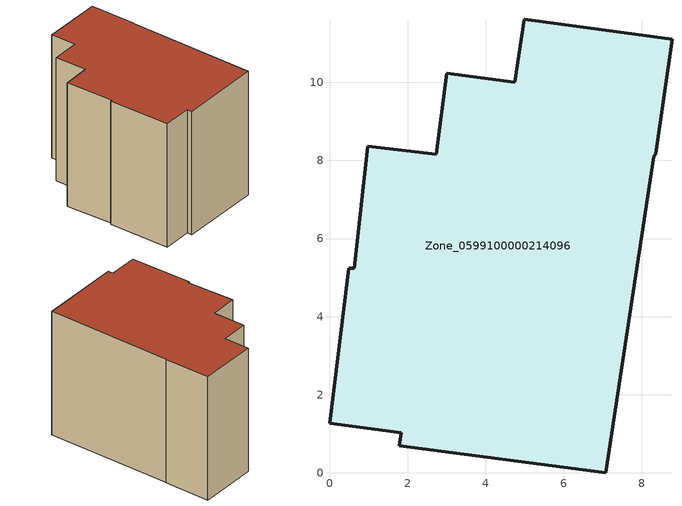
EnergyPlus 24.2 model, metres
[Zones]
Zone_0599100000214096
 floor ground (C_G): 8.3,8.1 7.08,0 1.79,0.7 1.84,1.03 0,1.27 0.5,5.25 0.63,5.25 0.97,8.36 2.73,8.16 3,10.23 4.75,10 4.99,11.62 8.77,11.11 8.36,8.17 z2.95
 wall outside (C_F): 0.5,5.25 0,1.27 1.84,1.03 1.79,0.7 7.08,0 8.3,8.1 8.36,8.17 8.77,11.11 4.99,11.62 4.75,10 3,10.23 2.73,8.16 0.97,8.36 0.63,5.25 0.5,5.25 z2.95:11.24
 roof outside (C_R): 8.36,8.17 8.77,11.11 4.99,11.62 4.75,10 3,10.23 2.73,8.16 0.97,8.36 0.63,5.25 0.5,5.25 0,1.27 1.84,1.03 1.79,0.7 7.08,0 8.3,8.1 z11.24
[BUILDING]
Pand.0599100000214096: North Axis=0; Terrain=City; Loads Convergence Tolerance Value=0.04; Temperature Convergence Tolerance Value=0.4; Solar Distribution=FullExterior; Maximum Number of Warmup Days=25; Minimum Number of Warmup Days=1
[Site:Location]
Rotterdam.The.Hague.AP_ZH_NLD Design_Conditions: Latitude=51.96; Longitude=4.45; Time Zone=1; Elevation=-4.5
[SITE:GROUNDTEMPERATURE:BUILDINGSURFACE]
18, 18, 18, 18, 18, 18, 18, 18, 18, 18, 18, 18
[MATERIAL] Thermal Absorptance=0.9; Solar Absorptance=0.7; Visible Absorptance=0.7
Name | Roughness | Thickness | Conductivity | Density | Specific Heat
G.TC.1946 | MediumSmooth | 0.15 | 1 | 540 | 1210
F.TC.1946 | Rough | 0.3 | 0.857143 | 1920 | 840
R.TC.1946 | MediumRough | 0.2 | 0.909091 | 1500 | 1000
[CONSTRUCTION]
C_G: G.TC.1946
C_F: F.TC.1946
C_R: R.TC.1946
[ZONE]
Zone_0599100000214096: Type=1; Multiplier=1; Ceiling Height=Autocalculate; Volume=Autocalculate; Floor Area=autocalculate; Part of Total Floor Area=Yes
[ZONEINFILTRATION:DESIGNFLOWRATE]
Infil_Zone_0599100000214096: Zone or ZoneList or Space or SpaceList=Zone_0599100000214096; Schedule=AlwaysOn; Design Flow Rate Calculation Method=Flow/Area; Flow Rate per Floor Area=0.003; Constant Term Coefficient=1; Temperature Term Coefficient=0; Velocity Term Coefficient=0; Velocity Squared Term Coefficient=0
[HVACTEMPLATE:ZONE:IDEALLOADSAIRSYSTEM]
Zone_0599100000214096: Maximum Heating Supply Air Temperature=50; Minimum Cooling Supply Air Temperature=13; Maximum Heating Supply Air Humidity Ratio=0.0156; Minimum Cooling Supply Air Humidity Ratio=0.0077; Heating Limit=NoLimit; Cooling Limit=NoLimit; Dehumidification Control Type=ConstantSensibleHeatRatio; Cooling Sensible Heat Ratio=0.7; Dehumidification Setpoint=60; Humidification Control Type=None; Humidification Setpoint=30; Outdoor Air Method=None; Outdoor Air Flow Rate per Person=0.00944; Outdoor Air Flow Rate per Zone Floor Area=0; Outdoor Air Flow Rate per Zone=0; Demand Controlled Ventilation Type=None; Outdoor Air Economizer Type=NoEconomizer; Heat Recovery Type=None; Sensible Heat Recovery Effectiveness=0.7; Latent Heat Recovery Effectiveness=0.65
[ZONECONTROL:THERMOSTAT]
ThermostatControl_Zone_0599100000214096: Zone or ZoneList=Zone_0599100000214096; Control Type Schedule=DualSetpointControlType; Control 1=Thermostat_Zone_0599100000214096; Temperature Difference Between Cutout And Setpoint=0
[THERMOSTATSETPOINT:DUALSETPOINT]
Thermostat_Zone_0599100000214096: Heating Setpoint Temperature Schedule=HeatingSetpoint_Zone_0599100000214096; Cooling Setpoint Temperature Schedule=CoolingSetpoint_Zone_0599100000214096
[SCHEDULE:COMPACT]
HeatingSetpoint_Zone_0599100000214096: Through: 12/31, For: AllDays, Until: 24:00, 21
CoolingSetpoint_Zone_0599100000214096: Through: 12/31, For: AllDays, Until: 24:00, 24
DualSetpointControlType: Through: 12/31, For: AllDays, Until: 24:00, 4
AlwaysOn: Through: 12/31, For: AllDays, Until: 24:00, 1
